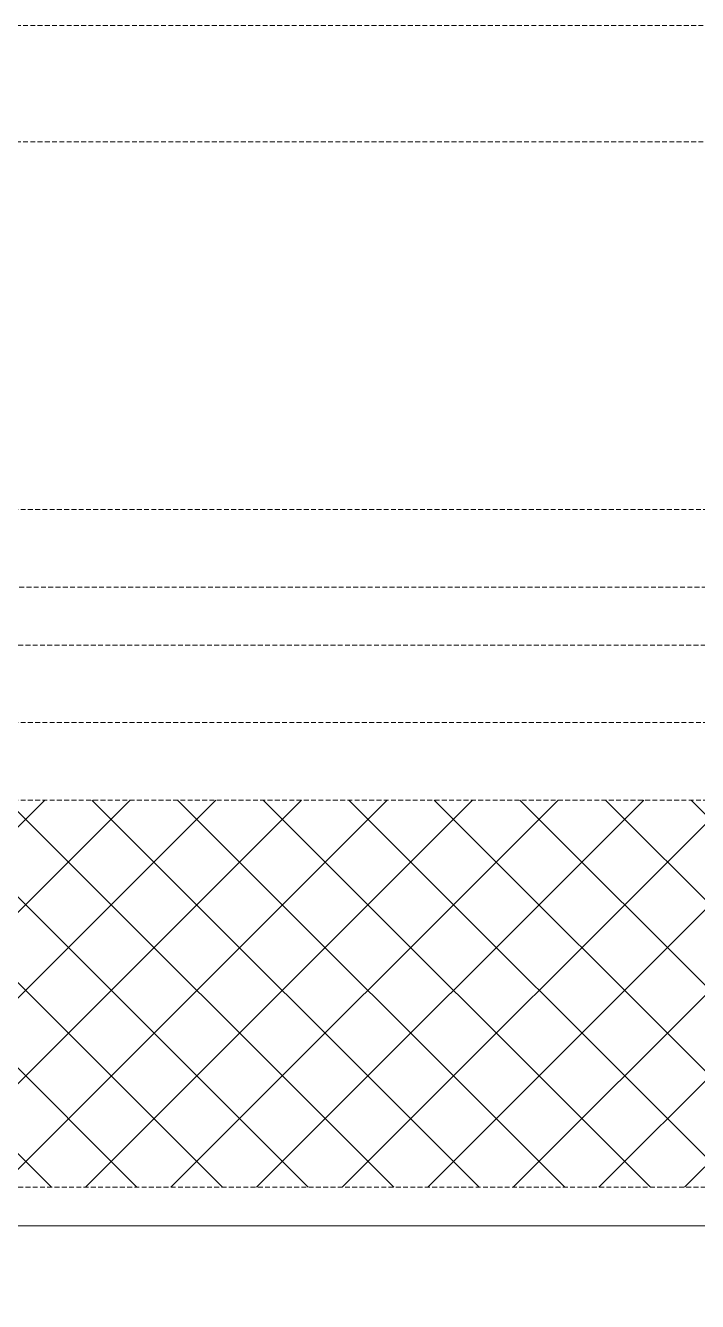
# Model space of a CAD drawing. Extents: x -1457 to 23780, y -2071 to 4205.
# Drawn here: x 14862.5 to 14897.2, y 2799.1 to 2865 of the extents above; entities that cross this region are included whole.
import ezdxf

# ---------------------------------------------------------------- set-up
doc = ezdxf.new("R2010")
doc.units = 0
doc.header["$MEASUREMENT"] = 0
doc.linetypes.add('HIDDEN', pattern=[0.375, 0.25, -0.125])
doc.layers.add('M-TEFRIS2-015', color=129, linetype='Continuous', lineweight=9)

msp = doc.modelspace()

# ---------------------------------------------------------------- hatches: boundary and pattern name
at = {"layer": 'M-TEFRIS2-015', "linetype": 'HIDDEN', "lineweight": 0}
h = msp.add_hatch(dxfattribs=at)
h.set_pattern_fill('ANSI37', color=256, scale=25, style=0)
h.paths.add_polyline_path([(14800, 2825), (14925, 2825), (14925, 2805), (14800, 2805)])

# ---------------------------------------------------------------- linework, layer by layer
msp.add_line((14554.5, 2803), (15170.5, 2803), dxfattribs=at)
for points in [[(13012.5, 1124.327), (13012.5, 1124.327), (13012.5, 2865), (16712.5, 2865), (16712.493, 2206.394)], [(13012.5, 1124.327), (13012.5, 1124.327), (13012.5, 2865), (16712.5, 2865), (16712.493, 2206.394)], [(13018.5, 1124.327), (13018.5, 2859), (16706.5, 2859), (16706.5, 2206.394)], [(13018.5, 1124.327), (13018.5, 2859), (16706.5, 2859), (16706.5, 2206.394)], [(14800, 2840), (14925, 2840)], [(14793.552, 2836), (14931.448, 2836)], [(14925, 2825), (14925, 2833), (14800, 2833), (14800, 2825)], [(14800, 2829), (14925, 2829)], [(14798, 2820.225), (14798, 2803), (14927, 2803), (14927, 2820.225)]]:
    msp.add_lwpolyline(points, dxfattribs=at)
msp.add_lwpolyline([(14800, 2825), (14925, 2825), (14925, 2805), (14800, 2805)], close=True, dxfattribs=at)

doc.saveas('drawing.dxf')
